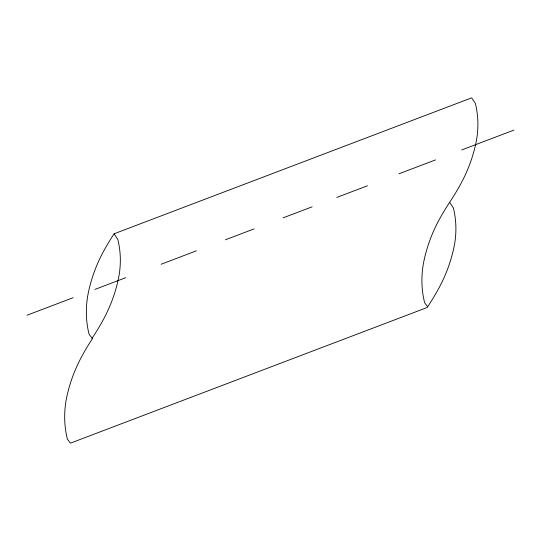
<?xml version="1.0" encoding="UTF-8"?>
<svg xmlns="http://www.w3.org/2000/svg" width="541" height="541" viewBox="0 0 541 541"><rect width="100%" height="100%" fill="white"/><g stroke="black" fill="none" stroke-linecap="round" stroke-linejoin="round"><path stroke-width="0.81" d="M449.645 202.3L453.358 207.9A102.587 93.201 -24 0 1 453.872 247.737A160.663 145.969 -24 0 1 438.467 288.901A242.72 220.512 -24 0 1 427.133 307.518L70.411 443.167L67.368 439.069A108.93 98.962 -24 0 1 66.82 396.763A160.663 145.969 -24 0 1 82.225 355.606A242.72 220.512 -24 0 1 92.416 338.7L89.049 334.162A108.93 98.962 -24 0 1 88.501 291.856A160.663 145.969 -24 0 1 103.899 250.699A242.72 220.512 -24 0 1 114.09 233.793L471.651 97.833L475.356 103.432A102.587 93.201 -24 0 1 475.877 143.277A160.663 145.969 -24 0 1 460.472 184.434A242.72 220.512 -24 0 1 449.645 202.3A242.72 220.512 -24 0 0 439.454 219.206A160.663 145.969 -24 0 0 424.056 260.363A108.93 98.962 -24 0 0 424.604 302.669L427.64 306.767M27.05 315.227L73.123 297.706M94.912 289.421L125.722 277.702M161.11 264.245L196.43 250.814M225.448 239.785L254.06 228.904M283.078 217.867L312.177 206.804M336.8 197.438L367.501 185.766M398.933 173.81L435.485 159.913M461.676 149.958L513.95 130.077M114.09 233.793L117.803 239.393A102.587 93.201 -24 0 1 118.317 279.237A160.663 145.969 -24 0 1 102.912 320.394A242.72 220.512 -24 0 1 92.085 338.26"/></g></svg>
